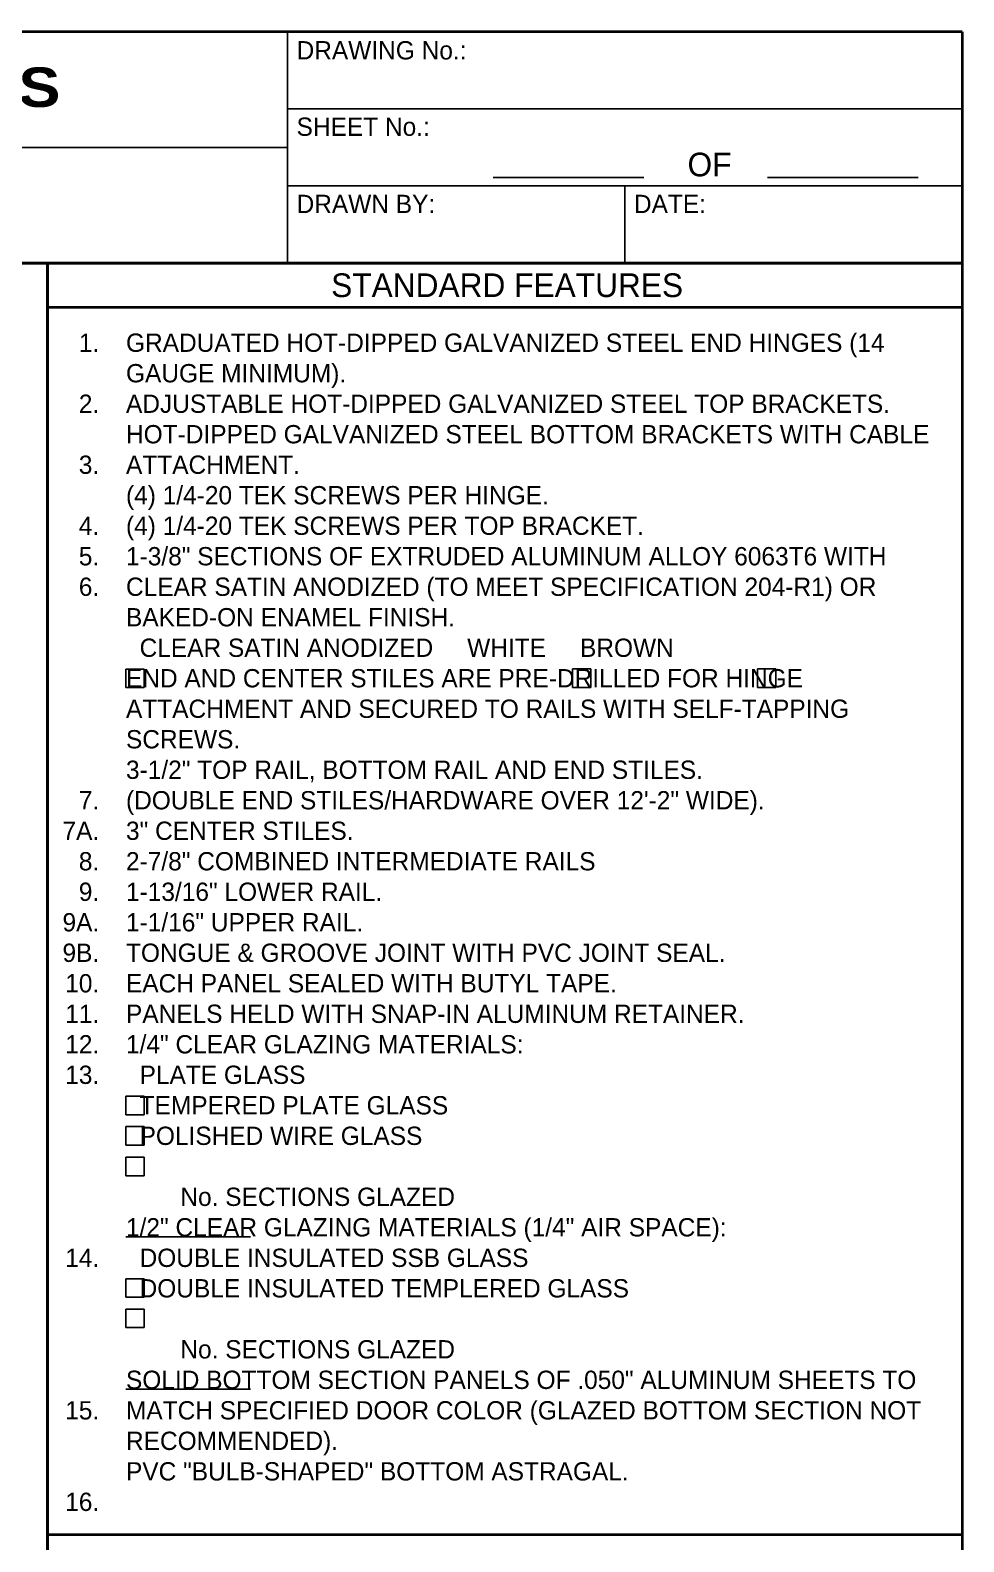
# Model space of a CAD drawing. Extents: x 541 to 3394, y 680 to 943.
# Drawn here: x 3288.1 to 3382.7, y 780.1 to 933.3 of the extents above; entities that cross this region are included whole.
import ezdxf

# ---------------------------------------------------------------- set-up
doc = ezdxf.new("R2010")
doc.units = 0
doc.header["$MEASUREMENT"] = 0
doc.layers.get('0').update_dxf_attribs({"linetype": 'CONTINUOUS'})
doc.layers.add('BORDER', color=2, linetype='CONTINUOUS')
doc.layers.add('TEXT', color=2, linetype='CONTINUOUS')

msp = doc.modelspace()

# ---------------------------------------------------------------- linework, layer by layer
at = {"color": 7}
for p, q in [((3314.21213, 933.15323, 16.66719), (3314.21213, 909.69256, 16.66719)), ((3382.58494, 925.32915, 16.66719), (3314.21213, 925.32915, 16.66719)), ((3314.21213, 921.4229, 16.66719), (3096.18304, 921.4229, 16.66719)), ((3382.58494, 917.51665, 16.66719), (3314.21213, 917.51665, 16.66719)), ((3348.39853, 917.51665, 16.66719), (3348.39853, 909.69256, 16.66719))]:
    msp.add_line(p, q, dxfattribs=at)
at = {"color": 4}
for p, q in [((3350.2925, 918.37796, 16.66719), (3335.02995, 918.37796, 16.66719)), ((3378.09427, 918.37796, 16.66719), (3362.83171, 918.37796, 16.66719)), ((3297.82153, 866.71265), (3297.82153, 868.57678)), ((3299.68566, 868.57678), (3297.82153, 868.57678)), ((3299.68566, 866.71265), (3299.68566, 868.57678)), ((3344.94933, 868.583), (3343.0852, 868.583)), ((3343.0852, 866.71887), (3343.0852, 868.583)), ((3344.94933, 866.71887), (3344.94933, 868.583)), ((3361.8158, 866.71887), (3361.8158, 868.583)), ((3363.67993, 868.583), (3361.8158, 868.583)), ((3363.67993, 866.71887), (3363.67993, 868.583)), ((3297.82153, 866.71265), (3299.68566, 866.71265)), ((3343.0852, 866.71887), (3344.94933, 866.71887)), ((3361.8158, 866.71887), (3363.67993, 866.71887)), ((3299.68103, 825.28252), (3297.81689, 825.28252)), ((3297.81689, 823.41839), (3297.81689, 825.28252)), ((3299.68103, 823.41839), (3299.68103, 825.28252)), ((3297.81689, 823.41839), (3299.68103, 823.41839)), ((3297.81689, 820.34645), (3297.81689, 822.21058)), ((3299.68103, 822.21058), (3297.81689, 822.21058)), ((3299.68103, 820.34645), (3299.68103, 822.21058)), ((3297.81689, 820.34645), (3299.68103, 820.34645)), ((3297.81689, 817.2396), (3297.81689, 819.10373)), ((3299.68103, 819.10373), (3297.81689, 819.10373)), ((3299.68103, 817.2396), (3299.68103, 819.10373)), ((3297.81689, 817.2396), (3299.68103, 817.2396)), ((3310.4471, 811.05773), (3297.81689, 811.05773)), ((3299.68103, 806.80396), (3297.81689, 806.80396)), ((3297.81689, 804.93983), (3297.81689, 806.80396)), ((3299.68103, 804.93983), (3299.68103, 806.80396)), ((3297.81689, 804.93983), (3299.68103, 804.93983)), ((3297.81689, 801.86789), (3297.81689, 803.73202)), ((3299.68103, 803.73202), (3297.81689, 803.73202)), ((3299.68103, 801.86789), (3299.68103, 803.73202)), ((3297.81689, 801.86789), (3299.68103, 801.86789)), ((3310.4471, 795.62157), (3297.81689, 795.62157))]:
    msp.add_line(p, q, dxfattribs=at)
at = {"color": 7, "const_width": 0.28892, "elevation": 16.66719}
for points in [[(3382.58494, 933.15323), (3057.0003, 933.15323)], [(3382.58494, 909.69256), (3057.0003, 909.69256)], [(3382.58494, 905.22483), (3289.88395, 905.22483)], [(3382.58494, 780.86405), (3289.88395, 780.86405)]]:
    msp.add_lwpolyline(points, dxfattribs=at)
at = {"layer": 'BORDER', "color": 7, "const_width": 0.28892, "elevation": 16.66719}
for points in [[(3382.58494, 933.15323), (3382.58494, 693.52383)], [(3289.88395, 909.69256), (3289.88395, 757.23667)]]:
    msp.add_lwpolyline(points, dxfattribs=at)

# ---------------------------------------------------------------- texts
at = {"color": 7}
for s, insert, char_height, width, attachment_point in [('\\fArial Black|b0|i0|c0|p34;MODEL 452 ALUMINUM FULL VIEW OVERHEAD DOORS', (3205.38208, 927.49772, 16.66719), 4, 208.8197, 5), ('STANDARD FEATURES', (3336.45258, 908.66205), 2.4, 101.9298, 2), ('1. \\P\\P2.\\P\\P3.\\P\\P4.\\P5.\\P6.\\P\\P\\P\\P\\P\\P\\P7.\\P7A.\\P8.\\P9.\\P9A.\\P9B.\\P10.\\P11.\\P12.\\P13.\\P\\P\\P\\P\\P\\P14.\\P\\P\\P\\P\\P15.\\P\\P\\P16.', (3295.11771, 902.56552), 1.854, 5.6167, 3), ('GRADUATED HOT-DIPPED GALVANIZED STEEL END HINGES (14 GAUGE MINIMUM).\\PADJUSTABLE HOT-DIPPED GALVANIZED STEEL TOP BRACKETS.\\PHOT-DIPPED GALVANIZED STEEL BOTTOM BRACKETS WITH CABLE ATTACHMENT.\\P(4) 1/4-20 TEK SCREWS PER HINGE.\\P(4) 1/4-20 TEK SCREWS PER TOP BRACKET.\\P1-3/8" SECTIONS OF EXTRUDED ALUMINUM ALLOY 6063T6 WITH CLEAR SATIN ANODIZED (TO MEET SPECIFICATION 204-R1) OR BAKED-ON ENAMEL FINISH.\\P  CLEAR SATIN ANODIZED     WHITE     BROWN\\PEND AND CENTER STILES ARE PRE-DRILLED FOR HINGE ATTACHMENT AND SECURED TO RAILS WITH SELF-TAPPING SCREWS.\\P3-1/2" TOP RAIL, BOTTOM RAIL AND END STILES.\\P(DOUBLE END STILES/HARDWARE OVER 12\'-2" WIDE).\\P3" CENTER STILES.\\P2-7/8" COMBINED INTERMEDIATE RAILS\\P1-13/16" LOWER RAIL.\\P1-1/16" UPPER RAIL.\\PTONGUE & GROOVE JOINT WITH PVC JOINT SEAL.\\PEACH PANEL SEALED WITH BUTYL TAPE.\\PPANELS HELD WITH SNAP-IN ALUMINUM RETAINER.\\P1/4" CLEAR GLAZING MATERIALS:\\P  PLATE GLASS\\P  TEMPERED PLATE GLASS\\P  POLISHED WIRE GLASS\\P\\P        No. SECTIONS GLAZED\\P1/2" CLEAR GLAZING MATERIALS (1/4" AIR SPACE):\\P  DOUBLE INSULATED SSB GLASS\\P  DOUBLE INSULATED TEMPLERED GLASS\\P\\P        No. SECTIONS GLAZED\\PSOLID BOTTOM SECTION PANELS OF .050" ALUMINUM SHEETS TO MATCH SPECIFIED DOOR COLOR (GLAZED BOTTOM SECTION NOT RECOMMENDED).\\PPVC "BULB-SHAPED" BOTTOM ASTRAGAL.', (3297.83102, 902.56552), 1.854, 83.2991, 1)]:
    msp.add_mtext(s, dxfattribs=dict(at, insert=insert, char_height=char_height, width=width, attachment_point=attachment_point))
at = {"layer": 'TEXT', "color": 4}
for s, insert, char_height, width, attachment_point in [('DRAWING No.:', (3315.11611, 931.25204, 16.66719), 1.8544376, 42.88155, 4), ('SHEET No.:', (3315.11611, 923.51088, 16.66719), 1.854438, 42.8815989, 4), ('OF', (3356.96471, 919.67566, 16.66719), 2.4, 30.8973, 5), ('DRAWN BY:', (3315.11611, 915.69838, 16.66719), 1.854438, 42.8816, 4), ('DATE:', (3349.30252, 915.69838, 16.66719), 1.854438, 42.8816, 4)]:
    msp.add_mtext(s, dxfattribs=dict(at, insert=insert, char_height=char_height, width=width, attachment_point=attachment_point))

doc.saveas('drawing.dxf')
